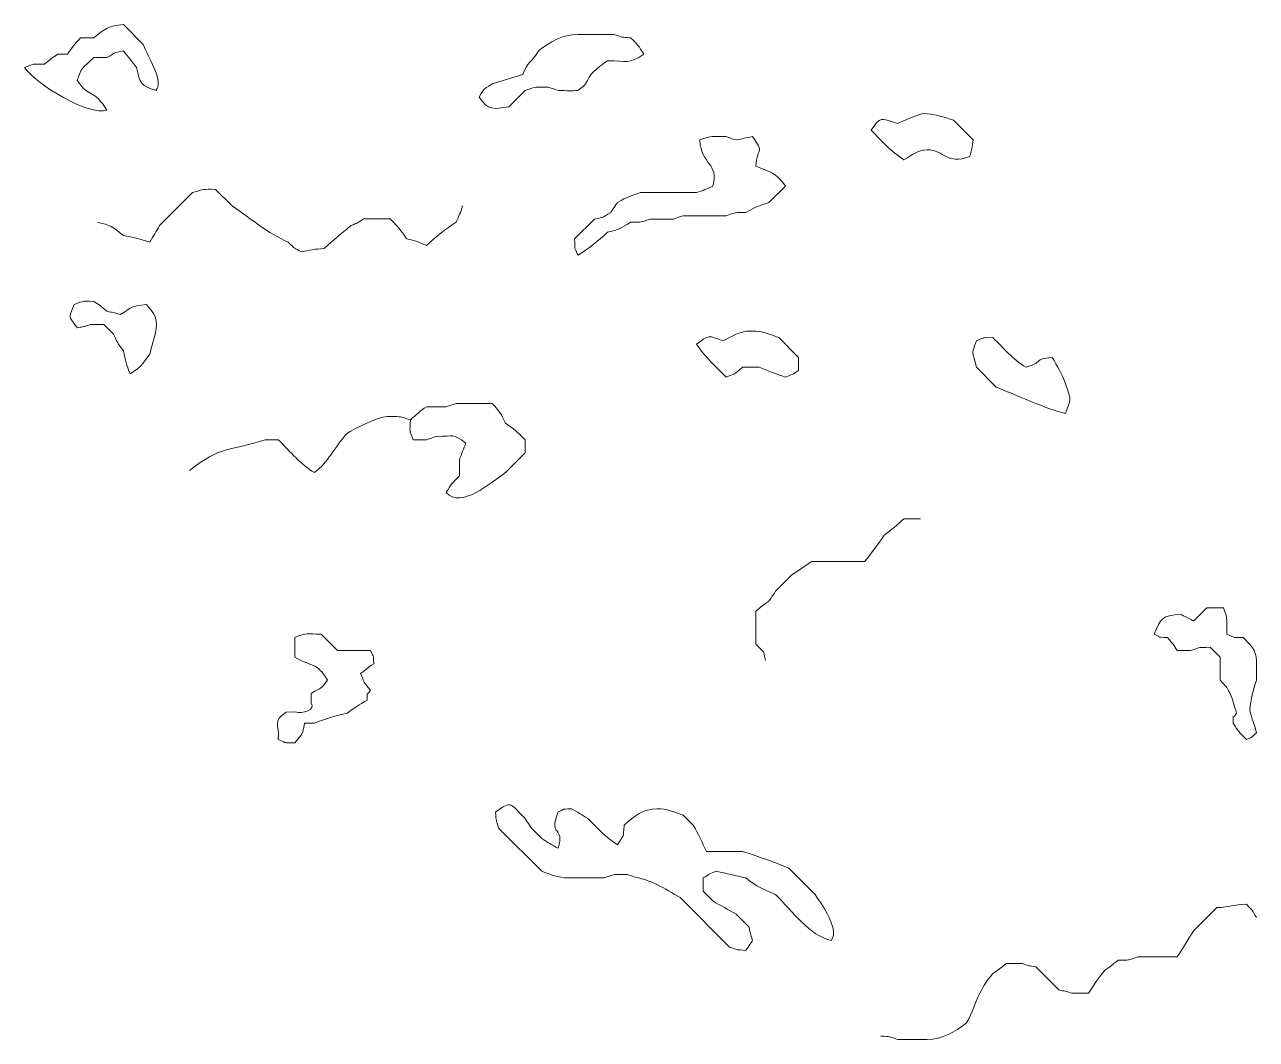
# Model space of a CAD drawing. Header units: centimetres. Extents: x -27.1 to 25.8, y -20 to 19.
# Drawn here: x -3.195 to 1.024, y -6.699 to -3.224 of the extents above; entities that cross this region are included whole.
import ezdxf

# ---------------------------------------------------------------- set-up
doc = ezdxf.new("R2010")
doc.units = ezdxf.units.CM
doc.header["$MEASUREMENT"] = 0
doc.layers.add('layer 1', color=7, linetype='Continuous')

msp = doc.modelspace()

# ---------------------------------------------------------------- linework, layer by layer
at = {"layer": 'layer 1', "color": 225, "lineweight": 0}
for points, knots in [([(-2.74393, -3.44963), (-2.7982, -3.434), (-2.80025, -3.42469), (-2.81162, -3.37064), (-2.81162, -3.37064), (-2.82849, -3.34976), (-2.83985, -3.33511), (-2.85675, -3.31426), (-2.85675, -3.31426), (-2.89486, -3.3216), (-2.87944, -3.31734), (-2.91317, -3.3368), (-2.91317, -3.3368), (-2.91317, -3.3368), (-2.9583, -3.33681), (-2.9583, -3.33681), (-2.9583, -3.33681), (-2.99793, -3.37643), (-3.0004, -3.36602), (-3.01469, -3.41579), (-3.01469, -3.41579), (-2.97506, -3.47559), (-2.9586, -3.44304), (-2.91314, -3.51734), (-2.91314, -3.51734), (-2.9756, -3.5368), (-3.15531, -3.42972), (-3.19521, -3.37066), (-3.19521, -3.37066), (-3.15662, -3.35568), (-3.17389, -3.35937), (-3.12752, -3.35937), (-3.12752, -3.35937), (-3.10724, -3.34334), (-3.10303, -3.33932), (-3.08239, -3.32554), (-3.08239, -3.32554), (-3.08239, -3.32554), (-3.04856, -3.32554), (-3.04856, -3.32554), (-3.04856, -3.32554), (-3.03018, -3.29805), (-3.02782, -3.29555), (-3.00343, -3.26912), (-3.00343, -3.26912), (-3.00343, -3.26912), (-2.9583, -3.26914), (-2.9583, -3.26914), (-2.9583, -3.26914), (-2.9167, -3.2363), (-2.9106, -3.22814), (-2.85675, -3.22401), (-2.85675, -3.22401), (-2.85675, -3.22401), (-2.78906, -3.2917), (-2.78906, -3.2917), (-2.78906, -3.2917), (-2.77708, -3.3216), (-2.76516, -3.34133), (-2.75214, -3.37069), (-2.75214, -3.37069), (-2.72344, -3.43538), (-2.74508, -3.44051), (-2.74393, -3.44963)], [0, 0, 0, 0, 0.0588235, 0.0588235, 0.0588235, 0.0588235, 0.1176471, 0.1176471, 0.1176471, 0.1176471, 0.1764706, 0.1764706, 0.1764706, 0.1764706, 0.2352941, 0.2352941, 0.2352941, 0.2352941, 0.2941176, 0.2941176, 0.2941176, 0.2941176, 0.3529412, 0.3529412, 0.3529412, 0.3529412, 0.4117647, 0.4117647, 0.4117647, 0.4117647, 0.4705882, 0.4705882, 0.4705882, 0.4705882, 0.5294118, 0.5294118, 0.5294118, 0.5294118, 0.5882353, 0.5882353, 0.5882353, 0.5882353, 0.6470588, 0.6470588, 0.6470588, 0.6470588, 0.7058824, 0.7058824, 0.7058824, 0.7058824, 0.7647059, 0.7647059, 0.7647059, 0.7647059, 0.8235294, 0.8235294, 0.8235294, 0.8235294, 0.8823529, 0.8823529, 0.8823529, 0.8823529, 1, 1, 1, 1]), ([(-1.4013, -3.43826), (-1.39941, -3.43893), (-1.36814, -3.44928), (-1.36746, -3.44955), (-1.36746, -3.44955), (-1.33553, -3.45022), (-1.32134, -3.45093), (-1.29977, -3.44953), (-1.29977, -3.44953), (-1.2673, -3.42436), (-1.278, -3.43214), (-1.25465, -3.39313), (-1.25465, -3.39313), (-1.22821, -3.36873), (-1.22574, -3.36638), (-1.19823, -3.348), (-1.19823, -3.348), (-1.13418, -3.34801), (-1.12386, -3.36086), (-1.07413, -3.32544), (-1.07413, -3.32544), (-1.09319, -3.2943), (-1.09059, -3.29768), (-1.11924, -3.26903), (-1.11924, -3.26903), (-1.15492, -3.26628), (-1.14256, -3.26876), (-1.17566, -3.25774), (-1.17566, -3.25774), (-1.17566, -3.25774), (-1.20951, -3.25774), (-1.20951, -3.25774), (-1.20951, -3.25774), (-1.20951, -3.25774), (-1.29977, -3.25774), (-1.29977, -3.25774), (-1.29977, -3.25774), (-1.353, -3.25775), (-1.39496, -3.28244), (-1.43516, -3.31416), (-1.43516, -3.31416), (-1.46015, -3.35744), (-1.4725, -3.34939), (-1.48828, -3.39502), (-1.48828, -3.39502), (-1.48828, -3.39502), (-1.59311, -3.42699), (-1.59311, -3.42699), (-1.59311, -3.42699), (-1.63211, -3.45307), (-1.61317, -3.43425), (-1.63824, -3.47211), (-1.63824, -3.47211), (-1.60543, -3.52044), (-1.59027, -3.51198), (-1.53669, -3.50595), (-1.53669, -3.50595), (-1.53669, -3.50595), (-1.48029, -3.44956), (-1.48029, -3.44956), (-1.48029, -3.44956), (-1.43887, -3.43347), (-1.44897, -3.43826), (-1.4013, -3.43826)], [0, 0, 0, 0, 0.0588235, 0.0588235, 0.0588235, 0.0588235, 0.1176471, 0.1176471, 0.1176471, 0.1176471, 0.1764706, 0.1764706, 0.1764706, 0.1764706, 0.2352941, 0.2352941, 0.2352941, 0.2352941, 0.2941176, 0.2941176, 0.2941176, 0.2941176, 0.3529412, 0.3529412, 0.3529412, 0.3529412, 0.4117647, 0.4117647, 0.4117647, 0.4117647, 0.4705882, 0.4705882, 0.4705882, 0.4705882, 0.5294118, 0.5294118, 0.5294118, 0.5294118, 0.5882353, 0.5882353, 0.5882353, 0.5882353, 0.6470588, 0.6470588, 0.6470588, 0.6470588, 0.7058824, 0.7058824, 0.7058824, 0.7058824, 0.7647059, 0.7647059, 0.7647059, 0.7647059, 0.8235294, 0.8235294, 0.8235294, 0.8235294, 0.8823529, 0.8823529, 0.8823529, 0.8823529, 1, 1, 1, 1]), ([(0.04288, -3.67524), (-0.0384, -3.70681), (-0.04236, -3.65269), (-0.10378, -3.6527), (-0.10378, -3.6527), (-0.13608, -3.65269), (-0.15463, -3.67146), (-0.18277, -3.68653), (-0.18277, -3.68653), (-0.22741, -3.65924), (-0.25643, -3.62416), (-0.29562, -3.58498), (-0.29562, -3.58498), (-0.26045, -3.5381), (-0.26594, -3.54278), (-0.20533, -3.56242), (-0.20533, -3.56242), (-0.19168, -3.55695), (-0.12527, -3.52857), (-0.11507, -3.52858), (-0.11507, -3.52858), (-0.08327, -3.52857), (-0.04226, -3.54181), (-0.01352, -3.55115), (-0.01352, -3.55115), (-0.01352, -3.55115), (0.05417, -3.61884), (0.05417, -3.61884), (0.05417, -3.61884), (0.05417, -3.63534), (0.0429, -3.67439), (0.04288, -3.67524)], [0, 0, 0, 0, 0.1111111, 0.1111111, 0.1111111, 0.1111111, 0.2222222, 0.2222222, 0.2222222, 0.2222222, 0.3333333, 0.3333333, 0.3333333, 0.3333333, 0.4444444, 0.4444444, 0.4444444, 0.4444444, 0.5555556, 0.5555556, 0.5555556, 0.5555556, 0.6666667, 0.6666667, 0.6666667, 0.6666667, 0.7777778, 0.7777778, 0.7777778, 0.7777778, 1, 1, 1, 1]), ([(-0.58895, -3.77679), (-0.58895, -3.77679), (-0.64535, -3.83321), (-0.64535, -3.83321), (-0.64535, -3.83321), (-0.68352, -3.8464), (-0.68809, -3.84611), (-0.72434, -3.86704), (-0.72434, -3.86704), (-0.76869, -3.86798), (-0.75217, -3.8654), (-0.79203, -3.87834), (-0.79203, -3.87834), (-0.79203, -3.87834), (-0.93871, -3.87832), (-0.93871, -3.87832), (-0.93871, -3.87832), (-0.93939, -3.87859), (-0.97066, -3.88894), (-0.97255, -3.88963), (-0.97255, -3.88963), (-0.97255, -3.88963), (-1.05153, -3.88961), (-1.05153, -3.88961), (-1.05153, -3.88961), (-1.09137, -3.90253), (-1.07487, -3.89994), (-1.11922, -3.9009), (-1.11922, -3.9009), (-1.1561, -3.92297), (-1.15499, -3.92564), (-1.1982, -3.93474), (-1.1982, -3.93474), (-1.23059, -3.96461), (-1.26429, -3.99201), (-1.29977, -4.01373), (-1.29977, -4.01373), (-1.31405, -3.97771), (-1.31006, -4.00294), (-1.31104, -3.95733), (-1.31104, -3.95733), (-1.31104, -3.95733), (-1.24335, -3.88963), (-1.24335, -3.88963), (-1.24335, -3.88963), (-1.20526, -3.88226), (-1.22065, -3.88653), (-1.18693, -3.86707), (-1.18693, -3.86707), (-1.18622, -3.86573), (-1.1656, -3.83514), (-1.16437, -3.83321), (-1.16437, -3.83321), (-1.12813, -3.81228), (-1.12355, -3.81258), (-1.08539, -3.79938), (-1.08539, -3.79938), (-1.08539, -3.79938), (-0.89359, -3.79938), (-0.89359, -3.79938), (-0.89359, -3.79938), (-0.86982, -3.79149), (-0.85942, -3.78714), (-0.83719, -3.77681), (-0.83719, -3.77681), (-0.81672, -3.69411), (-0.87525, -3.71067), (-0.8823, -3.61887), (-0.8823, -3.61887), (-0.83912, -3.60208), (-0.8409, -3.60758), (-0.79204, -3.60757), (-0.79204, -3.60757), (-0.79136, -3.60784), (-0.76009, -3.61817), (-0.7582, -3.61887), (-0.7582, -3.61887), (-0.73567, -3.61451), (-0.72433, -3.61182), (-0.7018, -3.60757), (-0.7018, -3.60757), (-0.65914, -3.66745), (-0.68495, -3.63682), (-0.69051, -3.70912), (-0.69051, -3.70912), (-0.63918, -3.73015), (-0.62349, -3.72686), (-0.58895, -3.77679)], [0, 0, 0, 0, 0.0434783, 0.0434783, 0.0434783, 0.0434783, 0.0869565, 0.0869565, 0.0869565, 0.0869565, 0.1304348, 0.1304348, 0.1304348, 0.1304348, 0.173913, 0.173913, 0.173913, 0.173913, 0.2173913, 0.2173913, 0.2173913, 0.2173913, 0.2608696, 0.2608696, 0.2608696, 0.2608696, 0.3043478, 0.3043478, 0.3043478, 0.3043478, 0.3478261, 0.3478261, 0.3478261, 0.3478261, 0.3913043, 0.3913043, 0.3913043, 0.3913043, 0.4347826, 0.4347826, 0.4347826, 0.4347826, 0.4782609, 0.4782609, 0.4782609, 0.4782609, 0.5217391, 0.5217391, 0.5217391, 0.5217391, 0.5652174, 0.5652174, 0.5652174, 0.5652174, 0.6086957, 0.6086957, 0.6086957, 0.6086957, 0.6521739, 0.6521739, 0.6521739, 0.6521739, 0.6956522, 0.6956522, 0.6956522, 0.6956522, 0.7391304, 0.7391304, 0.7391304, 0.7391304, 0.7826087, 0.7826087, 0.7826087, 0.7826087, 0.826087, 0.826087, 0.826087, 0.826087, 0.8695652, 0.8695652, 0.8695652, 0.8695652, 0.9130435, 0.9130435, 0.9130435, 0.9130435, 1, 1, 1, 1]), ([(-2.94701, -3.90085), (-2.898, -3.91119), (-2.89644, -3.91467), (-2.85675, -3.94599), (-2.85675, -3.94599), (-2.82454, -3.95208), (-2.79695, -3.95868), (-2.76648, -3.96854), (-2.76648, -3.96854), (-2.75494, -3.94897), (-2.74433, -3.93164), (-2.73265, -3.91214), (-2.73265, -3.91214), (-2.73265, -3.91214), (-2.61981, -3.79931), (-2.61981, -3.79931), (-2.61981, -3.79931), (-2.57799, -3.78577), (-2.58755, -3.78804), (-2.54082, -3.78804), (-2.54082, -3.78804), (-2.54082, -3.78804), (-2.48442, -3.84445), (-2.48442, -3.84445), (-2.48442, -3.84445), (-2.42117, -3.88719), (-2.36154, -3.9394), (-2.29263, -3.96856), (-2.29263, -3.96856), (-2.26619, -3.995), (-2.27359, -3.98665), (-2.24748, -4.00239), (-2.24748, -4.00239), (-2.21571, -3.9964), (-2.20367, -3.99188), (-2.16851, -3.99113), (-2.16851, -3.99113), (-2.13465, -3.95798), (-2.11165, -3.94296), (-2.07825, -3.91214), (-2.07825, -3.91214), (-2.0538, -3.90333), (-2.05446, -3.90215), (-2.0331, -3.88958), (-2.0331, -3.88958), (-2.0331, -3.88958), (-1.94285, -3.88958), (-1.94285, -3.88958), (-1.94285, -3.88958), (-1.91381, -3.91925), (-1.90786, -3.92557), (-1.88647, -3.95727), (-1.88647, -3.95727), (-1.85275, -3.96439), (-1.84958, -3.96748), (-1.81876, -3.97983), (-1.81876, -3.97983), (-1.78527, -3.94891), (-1.75309, -3.9251), (-1.71721, -3.90085), (-1.71721, -3.90085), (-1.70633, -3.87794), (-1.703, -3.86856), (-1.69464, -3.84444)], [0, 0, 0, 0, 0.0588235, 0.0588235, 0.0588235, 0.0588235, 0.1176471, 0.1176471, 0.1176471, 0.1176471, 0.1764706, 0.1764706, 0.1764706, 0.1764706, 0.2352941, 0.2352941, 0.2352941, 0.2352941, 0.2941176, 0.2941176, 0.2941176, 0.2941176, 0.3529412, 0.3529412, 0.3529412, 0.3529412, 0.4117647, 0.4117647, 0.4117647, 0.4117647, 0.4705882, 0.4705882, 0.4705882, 0.4705882, 0.5294118, 0.5294118, 0.5294118, 0.5294118, 0.5882353, 0.5882353, 0.5882353, 0.5882353, 0.6470588, 0.6470588, 0.6470588, 0.6470588, 0.7058824, 0.7058824, 0.7058824, 0.7058824, 0.7647059, 0.7647059, 0.7647059, 0.7647059, 0.8235294, 0.8235294, 0.8235294, 0.8235294, 0.8823529, 0.8823529, 0.8823529, 0.8823529, 1, 1, 1, 1]), ([(-2.76649, -4.3522), (-2.79987, -4.39335), (-2.7884, -4.39126), (-2.83419, -4.41991), (-2.83419, -4.41991), (-2.8466, -4.38963), (-2.85048, -4.37416), (-2.85675, -4.34092), (-2.85675, -4.34092), (-2.88039, -4.30845), (-2.87392, -4.31874), (-2.8906, -4.2845), (-2.8906, -4.2845), (-2.8906, -4.2845), (-2.92444, -4.25067), (-2.92444, -4.25067), (-2.92444, -4.25067), (-2.92444, -4.25067), (-2.96956, -4.25066), (-2.96956, -4.25066), (-2.96956, -4.25066), (-2.9973, -4.26062), (-2.98892, -4.25695), (-3.01469, -4.26196), (-3.01469, -4.26196), (-3.04599, -4.21801), (-3.04575, -4.23393), (-3.02598, -4.18297), (-3.02598, -4.18297), (-2.98737, -4.16797), (-3.00468, -4.17168), (-2.95829, -4.17167), (-2.95829, -4.17167), (-2.93692, -4.18534), (-2.9336, -4.18904), (-2.91316, -4.20553), (-2.91316, -4.20553), (-2.88895, -4.2106), (-2.89375, -4.20828), (-2.86803, -4.2168), (-2.86803, -4.2168), (-2.82629, -4.19179), (-2.82858, -4.18686), (-2.77776, -4.18295), (-2.77776, -4.18295), (-2.75809, -4.20789), (-2.74392, -4.21715), (-2.74392, -4.25066), (-2.74392, -4.25066), (-2.74392, -4.29108), (-2.75883, -4.31168), (-2.76649, -4.3522)], [0, 0, 0, 0, 0.0714286, 0.0714286, 0.0714286, 0.0714286, 0.1428571, 0.1428571, 0.1428571, 0.1428571, 0.2142857, 0.2142857, 0.2142857, 0.2142857, 0.2857143, 0.2857143, 0.2857143, 0.2857143, 0.3571429, 0.3571429, 0.3571429, 0.3571429, 0.4285714, 0.4285714, 0.4285714, 0.4285714, 0.5, 0.5, 0.5, 0.5, 0.5714286, 0.5714286, 0.5714286, 0.5714286, 0.6428571, 0.6428571, 0.6428571, 0.6428571, 0.7142857, 0.7142857, 0.7142857, 0.7142857, 0.7857143, 0.7857143, 0.7857143, 0.7857143, 0.8571429, 0.8571429, 0.8571429, 0.8571429, 1, 1, 1, 1]), ([(-0.54382, -4.40858), (-0.5652, -4.42228), (-0.56542, -4.42212), (-0.58893, -4.43115), (-0.58893, -4.43115), (-0.6211, -4.42001), (-0.64772, -4.40994), (-0.67921, -4.39731), (-0.67921, -4.39731), (-0.67921, -4.39731), (-0.73561, -4.39732), (-0.73561, -4.39732), (-0.73561, -4.39732), (-0.7703, -4.42529), (-0.75246, -4.41443), (-0.79201, -4.43115), (-0.79201, -4.43115), (-0.83287, -4.39028), (-0.86277, -4.36389), (-0.89356, -4.31832), (-0.89356, -4.31832), (-0.84924, -4.28673), (-0.85437, -4.28722), (-0.8033, -4.30704), (-0.8033, -4.30704), (-0.77695, -4.29479), (-0.7433, -4.2732), (-0.71303, -4.2732), (-0.71303, -4.2732), (-0.71303, -4.2732), (-0.70175, -4.2732), (-0.70175, -4.2732), (-0.70175, -4.2732), (-0.66697, -4.2732), (-0.64163, -4.28534), (-0.61149, -4.29577), (-0.61149, -4.29577), (-0.61149, -4.29577), (-0.54379, -4.36346), (-0.54379, -4.36346), (-0.54379, -4.36346), (-0.54379, -4.36346), (-0.5438, -4.40858), (-0.54382, -4.40858)], [0, 0, 0, 0, 0.0833333, 0.0833333, 0.0833333, 0.0833333, 0.1666667, 0.1666667, 0.1666667, 0.1666667, 0.25, 0.25, 0.25, 0.25, 0.3333333, 0.3333333, 0.3333333, 0.3333333, 0.4166667, 0.4166667, 0.4166667, 0.4166667, 0.5, 0.5, 0.5, 0.5, 0.5833333, 0.5833333, 0.5833333, 0.5833333, 0.6666667, 0.6666667, 0.6666667, 0.6666667, 0.75, 0.75, 0.75, 0.75, 0.8333333, 0.8333333, 0.8333333, 0.8333333, 1, 1, 1, 1]), ([(0.37008, -4.5553), (0.31084, -4.54283), (0.1936, -4.4893), (0.13313, -4.46505), (0.13313, -4.46505), (0.13313, -4.46505), (0.06544, -4.39735), (0.06544, -4.39735), (0.06544, -4.39735), (0.05486, -4.34144), (0.04417, -4.36186), (0.06544, -4.30707), (0.06544, -4.30707), (0.10146, -4.29277), (0.0762, -4.29678), (0.12184, -4.29582), (0.12184, -4.29582), (0.16102, -4.33498), (0.19006, -4.37006), (0.23468, -4.39736), (0.23468, -4.39736), (0.29742, -4.37932), (0.25797, -4.3701), (0.32494, -4.36352), (0.32494, -4.36352), (0.3431, -4.39384), (0.3586, -4.42049), (0.37049, -4.45377), (0.37049, -4.45377), (0.3925, -4.51531), (0.38885, -4.50636), (0.37008, -4.5553)], [0, 0, 0, 0, 0.1111111, 0.1111111, 0.1111111, 0.1111111, 0.2222222, 0.2222222, 0.2222222, 0.2222222, 0.3333333, 0.3333333, 0.3333333, 0.3333333, 0.4444444, 0.4444444, 0.4444444, 0.4444444, 0.5555556, 0.5555556, 0.5555556, 0.5555556, 0.6666667, 0.6666667, 0.6666667, 0.6666667, 0.7777778, 0.7777778, 0.7777778, 0.7777778, 1, 1, 1, 1]), ([(-1.81876, -4.53266), (-1.81876, -4.53266), (-1.75107, -4.53264), (-1.75107, -4.53264), (-1.75107, -4.53264), (-1.75039, -4.53237), (-1.71911, -4.52205), (-1.71723, -4.52135), (-1.71723, -4.52135), (-1.71723, -4.52135), (-1.59312, -4.52137), (-1.59312, -4.52137), (-1.59312, -4.52137), (-1.56353, -4.55418), (-1.56519, -4.55372), (-1.54799, -4.58906), (-1.54799, -4.58906), (-1.51629, -4.61048), (-1.50997, -4.61645), (-1.4803, -4.64547), (-1.4803, -4.64547), (-1.4803, -4.64547), (-1.4803, -4.69061), (-1.4803, -4.69061), (-1.4803, -4.69061), (-1.4803, -4.69061), (-1.54799, -4.75829), (-1.54799, -4.75829), (-1.54799, -4.75829), (-1.60078, -4.79282), (-1.70098, -4.88433), (-1.75109, -4.82598), (-1.75109, -4.82598), (-1.73176, -4.79396), (-1.73439, -4.79863), (-1.70594, -4.76959), (-1.70594, -4.76959), (-1.70594, -4.76959), (-1.70594, -4.71318), (-1.70594, -4.71318), (-1.70594, -4.71318), (-1.69837, -4.69467), (-1.69083, -4.67534), (-1.68338, -4.65678), (-1.68338, -4.65678), (-1.73173, -4.62232), (-1.72219, -4.63422), (-1.78493, -4.63422), (-1.78493, -4.63422), (-1.78561, -4.63449), (-1.81689, -4.64479), (-1.81878, -4.64549), (-1.81878, -4.64549), (-1.81878, -4.64549), (-1.86389, -4.64547), (-1.86389, -4.64547), (-1.86389, -4.64547), (-1.87889, -4.60688), (-1.87518, -4.62417), (-1.8737, -4.577), (-1.8737, -4.577), (-1.85225, -4.56043), (-1.83976, -4.54612), (-1.81876, -4.53266)], [0, 0, 0, 0, 0.0588235, 0.0588235, 0.0588235, 0.0588235, 0.1176471, 0.1176471, 0.1176471, 0.1176471, 0.1764706, 0.1764706, 0.1764706, 0.1764706, 0.2352941, 0.2352941, 0.2352941, 0.2352941, 0.2941176, 0.2941176, 0.2941176, 0.2941176, 0.3529412, 0.3529412, 0.3529412, 0.3529412, 0.4117647, 0.4117647, 0.4117647, 0.4117647, 0.4705882, 0.4705882, 0.4705882, 0.4705882, 0.5294118, 0.5294118, 0.5294118, 0.5294118, 0.5882353, 0.5882353, 0.5882353, 0.5882353, 0.6470588, 0.6470588, 0.6470588, 0.6470588, 0.7058824, 0.7058824, 0.7058824, 0.7058824, 0.7647059, 0.7647059, 0.7647059, 0.7647059, 0.8235294, 0.8235294, 0.8235294, 0.8235294, 0.8823529, 0.8823529, 0.8823529, 0.8823529, 1, 1, 1, 1]), ([(-1.87516, -4.57776), (-1.89164, -4.57184), (-1.90091, -4.5665), (-1.9203, -4.5665), (-1.9203, -4.5665), (-1.9203, -4.5665), (-1.95414, -4.56649), (-1.95414, -4.56649), (-1.95414, -4.56649), (-1.98368, -4.5665), (-2.06264, -4.6068), (-2.08953, -4.62289), (-2.08953, -4.62289), (-2.13475, -4.67189), (-2.15516, -4.72267), (-2.20235, -4.75828), (-2.20235, -4.75828), (-2.24879, -4.72987), (-2.28535, -4.68657), (-2.32647, -4.64546), (-2.32647, -4.64546), (-2.32647, -4.64546), (-2.37159, -4.64545), (-2.37159, -4.64545), (-2.37159, -4.64545), (-2.49878, -4.6867), (-2.522, -4.66523), (-2.63053, -4.75089)], [0, 0, 0, 0, 0.125, 0.125, 0.125, 0.125, 0.25, 0.25, 0.25, 0.25, 0.375, 0.375, 0.375, 0.375, 0.5, 0.5, 0.5, 0.5, 0.625, 0.625, 0.625, 0.625, 0.75, 0.75, 0.75, 0.75, 1, 1, 1, 1]), ([(-0.65664, -5.40149), (-0.66866, -5.35726), (-0.65287, -5.38592), (-0.6905, -5.34511), (-0.6905, -5.34511), (-0.6905, -5.34511), (-0.69048, -5.23227), (-0.69048, -5.23227), (-0.69048, -5.23227), (-0.6702, -5.21622), (-0.66598, -5.2122), (-0.64535, -5.19841), (-0.64535, -5.19841), (-0.64463, -5.19708), (-0.62401, -5.1665), (-0.62279, -5.16457), (-0.62279, -5.16457), (-0.62279, -5.16457), (-0.56639, -5.10818), (-0.56639, -5.10818), (-0.56639, -5.10818), (-0.54352, -5.09321), (-0.52154, -5.07799), (-0.4987, -5.06304), (-0.4987, -5.06304), (-0.4987, -5.06304), (-0.31819, -5.06304), (-0.31819, -5.06304), (-0.31819, -5.06304), (-0.29367, -5.0328), (-0.27171, -5.00417), (-0.25049, -4.97279), (-0.25049, -4.97279), (-0.22406, -4.95134), (-0.20905, -4.94062), (-0.1828, -4.91636), (-0.1828, -4.91636), (-0.1828, -4.91636), (-0.1264, -4.91637), (-0.1264, -4.91637)], [0, 0, 0, 0, 0.0909091, 0.0909091, 0.0909091, 0.0909091, 0.1818182, 0.1818182, 0.1818182, 0.1818182, 0.2727273, 0.2727273, 0.2727273, 0.2727273, 0.3636364, 0.3636364, 0.3636364, 0.3636364, 0.4545455, 0.4545455, 0.4545455, 0.4545455, 0.5454545, 0.5454545, 0.5454545, 0.5454545, 0.6363636, 0.6363636, 0.6363636, 0.6363636, 0.7272727, 0.7272727, 0.7272727, 0.7272727, 0.8181818, 0.8181818, 0.8181818, 0.8181818, 1, 1, 1, 1]), ([(0.94549, -5.61578), (0.96481, -5.64782), (0.96218, -5.64314), (0.99063, -5.67218), (0.99063, -5.67218), (1.01823, -5.65961), (1.00158, -5.66769), (1.02447, -5.64965), (1.02447, -5.64965), (1.01667, -5.61265), (1.00971, -5.60782), (1.00191, -5.57073), (1.00191, -5.57073), (1.00477, -5.53355), (1.01361, -5.50269), (1.02447, -5.46918), (1.02447, -5.46918), (1.02447, -5.46918), (1.02447, -5.43534), (1.02447, -5.43534), (1.02447, -5.43534), (1.02447, -5.43534), (1.02446, -5.40149), (1.02446, -5.40149), (1.02446, -5.40149), (1.02447, -5.36533), (1.00352, -5.34872), (0.97934, -5.32252), (0.97934, -5.32252), (0.9337, -5.32158), (0.95896, -5.32552), (0.92294, -5.31123), (0.92294, -5.31123), (0.92294, -5.26236), (0.92842, -5.26416), (0.91165, -5.22097), (0.91165, -5.22097), (0.91165, -5.22097), (0.85525, -5.22096), (0.85525, -5.22096), (0.85525, -5.22096), (0.85525, -5.22096), (0.81012, -5.26609), (0.81012, -5.26609), (0.81012, -5.26609), (0.80231, -5.26198), (0.77219, -5.24762), (0.765, -5.24354), (0.765, -5.24354), (0.70015, -5.24852), (0.69816, -5.25583), (0.67472, -5.31123), (0.67472, -5.31123), (0.69771, -5.32033), (0.67629, -5.32249), (0.71986, -5.32249), (0.71986, -5.32249), (0.73634, -5.34293), (0.74003, -5.34629), (0.75369, -5.36764), (0.75369, -5.36764), (0.75369, -5.36764), (0.79883, -5.36764), (0.79883, -5.36764), (0.79883, -5.36764), (0.83867, -5.3547), (0.82217, -5.35729), (0.86652, -5.35635), (0.86652, -5.35635), (0.86652, -5.35635), (0.90035, -5.39019), (0.90035, -5.39019), (0.90035, -5.39019), (0.90035, -5.39019), (0.90036, -5.46917), (0.90036, -5.46917), (0.90036, -5.46917), (0.92584, -5.49682), (0.91738, -5.48473), (0.93421, -5.5143), (0.93421, -5.5143), (0.94508, -5.54084), (0.94794, -5.55473), (0.95677, -5.58195), (0.95677, -5.58195), (0.94281, -5.60753), (0.94548, -5.57494), (0.94549, -5.61578)], [0, 0, 0, 0, 0.0434783, 0.0434783, 0.0434783, 0.0434783, 0.0869565, 0.0869565, 0.0869565, 0.0869565, 0.1304348, 0.1304348, 0.1304348, 0.1304348, 0.173913, 0.173913, 0.173913, 0.173913, 0.2173913, 0.2173913, 0.2173913, 0.2173913, 0.2608696, 0.2608696, 0.2608696, 0.2608696, 0.3043478, 0.3043478, 0.3043478, 0.3043478, 0.3478261, 0.3478261, 0.3478261, 0.3478261, 0.3913043, 0.3913043, 0.3913043, 0.3913043, 0.4347826, 0.4347826, 0.4347826, 0.4347826, 0.4782609, 0.4782609, 0.4782609, 0.4782609, 0.5217391, 0.5217391, 0.5217391, 0.5217391, 0.5652174, 0.5652174, 0.5652174, 0.5652174, 0.6086957, 0.6086957, 0.6086957, 0.6086957, 0.6521739, 0.6521739, 0.6521739, 0.6521739, 0.6956522, 0.6956522, 0.6956522, 0.6956522, 0.7391304, 0.7391304, 0.7391304, 0.7391304, 0.7826087, 0.7826087, 0.7826087, 0.7826087, 0.826087, 0.826087, 0.826087, 0.826087, 0.8695652, 0.8695652, 0.8695652, 0.8695652, 0.9130435, 0.9130435, 0.9130435, 0.9130435, 1, 1, 1, 1]), ([(-2.27005, -5.39019), (-2.20883, -5.42553), (-2.19779, -5.40432), (-2.15723, -5.46918), (-2.15723, -5.46918), (-2.18239, -5.50165), (-2.17463, -5.49096), (-2.21365, -5.51433), (-2.21365, -5.51433), (-2.21365, -5.51433), (-2.21364, -5.54817), (-2.21364, -5.54817), (-2.21364, -5.54817), (-2.19645, -5.56856), (-2.24437, -5.58712), (-2.26798, -5.57683), (-2.26798, -5.57683), (-2.26798, -5.57683), (-2.29868, -5.57802), (-2.29868, -5.57802), (-2.29868, -5.57802), (-2.34889, -5.61271), (-2.32081, -5.61488), (-2.32647, -5.67232), (-2.32647, -5.67232), (-2.29045, -5.68662), (-2.3157, -5.68261), (-2.27005, -5.68358), (-2.27005, -5.68358), (-2.2409, -5.64665), (-2.24592, -5.66197), (-2.2362, -5.61586), (-2.2362, -5.61586), (-2.2362, -5.61586), (-2.20237, -5.61582), (-2.20237, -5.61582), (-2.20237, -5.61582), (-2.16464, -5.60277), (-2.12957, -5.58952), (-2.08955, -5.58197), (-2.08955, -5.58197), (-2.06041, -5.55898), (-2.05182, -5.5548), (-2.02186, -5.53689), (-2.02186, -5.53689), (-2.02184, -5.49908), (-2.02513, -5.52647), (-2.01056, -5.50304), (-2.01056, -5.50304), (-2.03765, -5.46867), (-2.02805, -5.48645), (-2.0444, -5.44657), (-2.0444, -5.44657), (-2.02443, -5.43078), (-2.02025, -5.42617), (-1.99927, -5.41277), (-1.99927, -5.41277), (-2.0025, -5.37173), (-1.99651, -5.40027), (-2.01056, -5.36765), (-2.01056, -5.36765), (-2.01056, -5.36765), (-2.12339, -5.36765), (-2.12339, -5.36765), (-2.12339, -5.36765), (-2.12339, -5.36765), (-2.17981, -5.31126), (-2.17981, -5.31126), (-2.17981, -5.31126), (-2.22866, -5.31125), (-2.22687, -5.30578), (-2.27005, -5.32252), (-2.27005, -5.32252), (-2.27005, -5.32252), (-2.27005, -5.39019), (-2.27005, -5.39019)], [0, 0, 0, 0, 0.05, 0.05, 0.05, 0.05, 0.1, 0.1, 0.1, 0.1, 0.15, 0.15, 0.15, 0.15, 0.2, 0.2, 0.2, 0.2, 0.25, 0.25, 0.25, 0.25, 0.3, 0.3, 0.3, 0.3, 0.35, 0.35, 0.35, 0.35, 0.4, 0.4, 0.4, 0.4, 0.45, 0.45, 0.45, 0.45, 0.5, 0.5, 0.5, 0.5, 0.55, 0.55, 0.55, 0.55, 0.6, 0.6, 0.6, 0.6, 0.65, 0.65, 0.65, 0.65, 0.7, 0.7, 0.7, 0.7, 0.75, 0.75, 0.75, 0.75, 0.8, 0.8, 0.8, 0.8, 0.85, 0.85, 0.85, 0.85, 0.9, 0.9, 0.9, 0.9, 1, 1, 1, 1]), ([(-0.43098, -6.36043), (-0.50574, -6.34468), (-0.56622, -6.25906), (-0.62279, -6.20247), (-0.62279, -6.20247), (-0.66792, -6.18438), (-0.68408, -6.17783), (-0.72433, -6.14607), (-0.72433, -6.14607), (-0.76, -6.13933), (-0.7902, -6.13024), (-0.82587, -6.1235), (-0.82587, -6.1235), (-0.85032, -6.13231), (-0.84967, -6.13351), (-0.871, -6.14609), (-0.871, -6.14609), (-0.871, -6.14609), (-0.871, -6.1912), (-0.871, -6.1912), (-0.871, -6.1912), (-0.871, -6.1912), (-0.83716, -6.22503), (-0.83716, -6.22503), (-0.83716, -6.22503), (-0.80956, -6.24156), (-0.78577, -6.25365), (-0.75817, -6.27016), (-0.75817, -6.27016), (-0.75817, -6.27016), (-0.71304, -6.31531), (-0.71304, -6.31531), (-0.71304, -6.31531), (-0.70798, -6.33953), (-0.7103, -6.33471), (-0.70177, -6.36043), (-0.70177, -6.36043), (-0.70249, -6.36176), (-0.7231, -6.39235), (-0.72434, -6.39427), (-0.72434, -6.39427), (-0.76306, -6.39121), (-0.74467, -6.39467), (-0.78073, -6.383), (-0.78073, -6.383), (-0.78073, -6.383), (-0.94996, -6.21375), (-0.94996, -6.21375), (-0.94996, -6.21375), (-0.9763, -6.19798), (-1.0022, -6.18293), (-1.02895, -6.16862), (-1.02895, -6.16862), (-1.06974, -6.14967), (-1.08954, -6.14805), (-1.1305, -6.13477), (-1.1305, -6.13477), (-1.1305, -6.13477), (-1.17563, -6.13477), (-1.17563, -6.13477), (-1.17563, -6.13477), (-1.17633, -6.13504), (-1.20759, -6.14538), (-1.20949, -6.14607), (-1.20949, -6.14607), (-1.20949, -6.14607), (-1.27718, -6.14606), (-1.27718, -6.14606), (-1.27718, -6.14606), (-1.27718, -6.14606), (-1.33358, -6.14607), (-1.33358, -6.14607), (-1.33358, -6.14607), (-1.36837, -6.14607), (-1.39371, -6.13393), (-1.42386, -6.1235), (-1.42386, -6.1235), (-1.42386, -6.1235), (-1.57052, -5.97682), (-1.57052, -5.97682), (-1.57052, -5.97682), (-1.5815, -5.9437), (-1.57907, -5.95607), (-1.58181, -5.92042), (-1.58181, -5.92042), (-1.52377, -5.87907), (-1.53288, -5.89151), (-1.48026, -5.94299), (-1.48026, -5.94299), (-1.47954, -5.94433), (-1.45894, -5.97492), (-1.45769, -5.97682), (-1.45769, -5.97682), (-1.45769, -5.97682), (-1.42386, -6.01068), (-1.42386, -6.01068), (-1.42386, -6.01068), (-1.40347, -6.02431), (-1.38848, -6.03325), (-1.36744, -6.04451), (-1.36744, -6.04451), (-1.34265, -5.96491), (-1.40234, -6.0103), (-1.36746, -5.92039), (-1.36746, -5.92039), (-1.33483, -5.90638), (-1.36335, -5.91236), (-1.32231, -5.90912), (-1.32231, -5.90912), (-1.3007, -5.92046), (-1.28665, -5.92939), (-1.26591, -5.94298), (-1.26591, -5.94298), (-1.22774, -5.98116), (-1.20689, -6.0045), (-1.16436, -6.03322), (-1.16436, -6.03322), (-1.13909, -5.98942), (-1.14564, -6.0155), (-1.1418, -5.96554), (-1.1418, -5.96554), (-1.10867, -5.93495), (-1.07465, -5.90915), (-1.02897, -5.90913), (-1.02897, -5.90913), (-0.99419, -5.90915), (-0.96886, -5.92127), (-0.93871, -5.93169), (-0.93871, -5.93169), (-0.93871, -5.93169), (-0.90488, -5.96554), (-0.90488, -5.96554), (-0.90488, -5.96554), (-0.88687, -5.99561), (-0.87423, -6.02464), (-0.85973, -6.05581), (-0.85973, -6.05581), (-0.85973, -6.05581), (-0.73563, -6.0558), (-0.73563, -6.0558), (-0.73563, -6.0558), (-0.67375, -6.07588), (-0.6382, -6.08795), (-0.57766, -6.11223), (-0.57766, -6.11223), (-0.57766, -6.11223), (-0.4874, -6.20249), (-0.4874, -6.20249), (-0.4874, -6.20249), (-0.46938, -6.23008), (-0.45319, -6.25055), (-0.4391, -6.28146), (-0.4391, -6.28146), (-0.41017, -6.34505), (-0.43202, -6.35225), (-0.43098, -6.36043)], [0, 0, 0, 0, 0.025, 0.025, 0.025, 0.025, 0.05, 0.05, 0.05, 0.05, 0.075, 0.075, 0.075, 0.075, 0.1, 0.1, 0.1, 0.1, 0.125, 0.125, 0.125, 0.125, 0.15, 0.15, 0.15, 0.15, 0.175, 0.175, 0.175, 0.175, 0.2, 0.2, 0.2, 0.2, 0.225, 0.225, 0.225, 0.225, 0.25, 0.25, 0.25, 0.25, 0.275, 0.275, 0.275, 0.275, 0.3, 0.3, 0.3, 0.3, 0.325, 0.325, 0.325, 0.325, 0.35, 0.35, 0.35, 0.35, 0.375, 0.375, 0.375, 0.375, 0.4, 0.4, 0.4, 0.4, 0.425, 0.425, 0.425, 0.425, 0.45, 0.45, 0.45, 0.45, 0.475, 0.475, 0.475, 0.475, 0.5, 0.5, 0.5, 0.5, 0.525, 0.525, 0.525, 0.525, 0.55, 0.55, 0.55, 0.55, 0.575, 0.575, 0.575, 0.575, 0.6, 0.6, 0.6, 0.6, 0.625, 0.625, 0.625, 0.625, 0.65, 0.65, 0.65, 0.65, 0.675, 0.675, 0.675, 0.675, 0.7, 0.7, 0.7, 0.7, 0.725, 0.725, 0.725, 0.725, 0.75, 0.75, 0.75, 0.75, 0.775, 0.775, 0.775, 0.775, 0.8, 0.8, 0.8, 0.8, 0.825, 0.825, 0.825, 0.825, 0.85, 0.85, 0.85, 0.85, 0.875, 0.875, 0.875, 0.875, 0.9, 0.9, 0.9, 0.9, 0.925, 0.925, 0.925, 0.925, 0.95, 0.95, 0.95, 0.95, 1, 1, 1, 1]), ([(-0.26175, -6.68771), (-0.22461, -6.69064), (-0.24006, -6.68744), (-0.20533, -6.699), (-0.20533, -6.699), (-0.20533, -6.699), (-0.17149, -6.69898), (-0.17149, -6.69898), (-0.17149, -6.69898), (-0.17149, -6.69898), (-0.1038, -6.699), (-0.1038, -6.699), (-0.1038, -6.699), (-0.05056, -6.69898), (-0.0086, -6.67431), (0.03159, -6.64259), (0.03159, -6.64259), (0.05405, -6.60366), (0.05849, -6.58025), (0.07671, -6.54103), (0.07671, -6.54103), (0.09371, -6.50922), (0.09806, -6.50268), (0.12183, -6.47334), (0.12183, -6.47334), (0.14318, -6.45966), (0.14653, -6.45599), (0.16697, -6.4395), (0.16697, -6.4395), (0.16697, -6.4395), (0.22338, -6.4395), (0.22338, -6.4395), (0.22338, -6.4395), (0.25111, -6.44948), (0.24271, -6.4458), (0.26851, -6.45079), (0.26851, -6.45079), (0.26851, -6.45079), (0.34748, -6.52976), (0.34748, -6.52976), (0.34748, -6.52976), (0.37172, -6.53485), (0.36688, -6.53252), (0.39261, -6.54103), (0.39261, -6.54103), (0.39261, -6.54103), (0.44901, -6.54105), (0.44901, -6.54105), (0.44901, -6.54105), (0.4683, -6.51157), (0.4823, -6.4906), (0.50543, -6.46206), (0.50543, -6.46206), (0.52678, -6.44841), (0.53011, -6.4447), (0.55055, -6.42823), (0.55055, -6.42823), (0.59491, -6.42729), (0.57839, -6.42986), (0.61824, -6.41694), (0.61824, -6.41694), (0.61824, -6.41694), (0.75364, -6.41696), (0.75364, -6.41696), (0.75364, -6.41696), (0.77251, -6.38543), (0.78965, -6.35791), (0.81003, -6.32668), (0.81003, -6.32668), (0.81003, -6.32668), (0.88902, -6.24771), (0.88902, -6.24771), (0.88902, -6.24771), (0.93631, -6.24664), (0.94328, -6.23743), (0.99055, -6.23642), (0.99055, -6.23642), (1.01702, -6.26286), (1.00868, -6.25545), (1.02441, -6.28155)], [0, 0, 0, 0, 0.047619, 0.047619, 0.047619, 0.047619, 0.0952381, 0.0952381, 0.0952381, 0.0952381, 0.1428571, 0.1428571, 0.1428571, 0.1428571, 0.1904762, 0.1904762, 0.1904762, 0.1904762, 0.2380952, 0.2380952, 0.2380952, 0.2380952, 0.2857143, 0.2857143, 0.2857143, 0.2857143, 0.3333333, 0.3333333, 0.3333333, 0.3333333, 0.3809524, 0.3809524, 0.3809524, 0.3809524, 0.4285714, 0.4285714, 0.4285714, 0.4285714, 0.4761905, 0.4761905, 0.4761905, 0.4761905, 0.5238095, 0.5238095, 0.5238095, 0.5238095, 0.5714286, 0.5714286, 0.5714286, 0.5714286, 0.6190476, 0.6190476, 0.6190476, 0.6190476, 0.6666667, 0.6666667, 0.6666667, 0.6666667, 0.7142857, 0.7142857, 0.7142857, 0.7142857, 0.7619048, 0.7619048, 0.7619048, 0.7619048, 0.8095238, 0.8095238, 0.8095238, 0.8095238, 0.8571429, 0.8571429, 0.8571429, 0.8571429, 0.9047619, 0.9047619, 0.9047619, 0.9047619, 1, 1, 1, 1])]:
    msp.add_open_spline(points, degree=3, knots=knots, dxfattribs=at)

doc.saveas('drawing.dxf')
